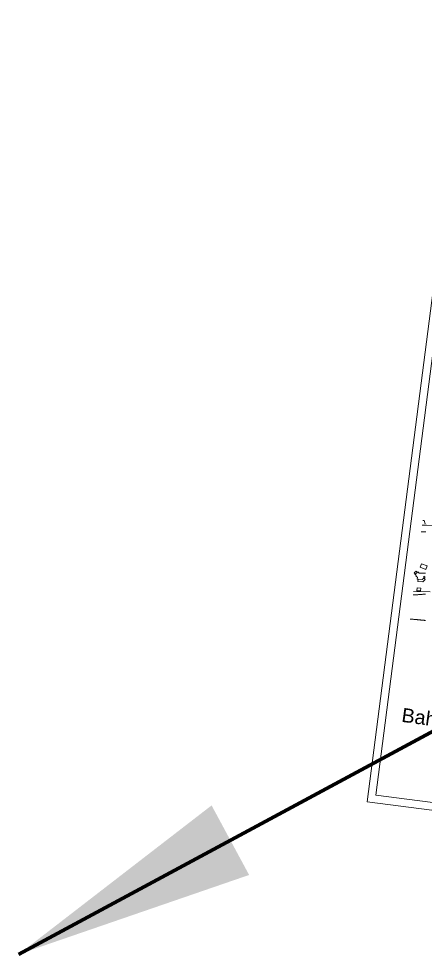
# Model space of a CAD drawing. Header units: inches. Extents: x 610851 to 630254, y 1234683 to 1264905.
# Drawn here: x 622783.4 to 622817.2, y 1246120.7 to 1246198.6 of the extents above; entities that cross this region are included whole.
import ezdxf

# ---------------------------------------------------------------- set-up
doc = ezdxf.new("R2010")
doc.units = ezdxf.units.IN
doc.header["$MEASUREMENT"] = 0
doc.layers.add('Level 50', color=7, linetype='Continuous', lineweight=0)
doc.layers.add('Level 7', color=7, linetype='Continuous', lineweight=0)
doc.styles.add('Styletxt', font='txt.shx')
doc.styles.add('WMF-Arial0', font='arial.ttf')
doc.dimstyles.new('STANDARD-Linear', dxfattribs={"dimtxt": 1.5, "dimasz": 1.13, "dimexe": 0.125, "dimexo": 0.000625, "dimgap": 0.3, "dimtad": 1, "dimzin": 7, "dimdsep": 46, "dimtxsty": 'Styletxt', "dimsah": 1, "dimcen": 2.5, "dimclrd": 1, "dimclre": 1, "dimclrt": 2, "dimaunit": 1, "dimadec": 7, "dimazin": 0, "dimtfac": 1, "dimtofl": 0, "dimtmove": 1, "dimatfit": 3, "dimfxl": 1, "dimtolj": 1, "dimtzin": 0, "dimarcsym": 0})

msp = doc.modelspace()

# ---------------------------------------------------------------- linework, layer by layer
at = {"layer": 'Level 50', "color": 7, "flags": 128}
for points in [[(622820.76057, 1246198.55888), (622884.01186, 1246190.41034), (622875.61646, 1246125.24286), (622812.36517, 1246133.39141), (622820.76057, 1246198.55888)], [(622821.31465, 1246197.84093), (622883.29391, 1246189.85626), (622875.06238, 1246125.96082), (622813.08312, 1246133.94549), (622821.31465, 1246197.84093)], [(622816.98752, 1246156.81984), (622817.09603, 1246156.79526), (622817.1857, 1246156.52112)], [(622817.23345, 1246155.853), (622816.86454, 1246155.86522)], [(622818.43606, 1246156.38781), (622817.30258, 1246156.41895), (622817.30258, 1246156.41895), (622817.28166, 1246156.41996), (622817.26075, 1246156.42097), (622817.23984, 1246156.42198), (622817.21888, 1246156.42258), (622817.19833, 1246156.42312), (622817.17736, 1246156.42372), (622817.15634, 1246156.4239), (622817.13569, 1246156.42361), (622817.11467, 1246156.4238), (622817.09396, 1246156.4231), (622817.07283, 1246156.42245), (622817.05212, 1246156.42175), (622817.03141, 1246156.42106), (622817.01023, 1246156.42), (622816.98942, 1246156.41847), (622816.9686, 1246156.41694), (622816.94778, 1246156.41542), (622816.93526, 1246156.4142)], [(622817.34637, 1246153.02521), (622816.889, 1246153.2087), (622816.75859, 1246152.93134), (622817.23984, 1246152.72416), (622817.34637, 1246153.02521)], [(622816.52331, 1246152.48359), (622816.44514, 1246152.57909), (622816.27824, 1246152.4432), (622816.36594, 1246152.33343)], [(622817.199, 1246152.41043), (622816.67768, 1246152.4111), (622816.57174, 1246152.52953), (622816.52331, 1246152.48359), (622816.52331, 1246152.48359), (622816.36594, 1246152.33343), (622816.36594, 1246152.33343), (622816.3544, 1246152.32229), (622816.42524, 1246152.24499), (622816.395, 1246152.21606), (622816.48253, 1246152.11473), (622816.54823, 1246152.10205), (622816.53191, 1246151.91983), (622816.59137, 1246151.91428), (622816.59137, 1246151.91428), (622816.92808, 1246151.88521), (622817.06445, 1246152.01282), (622817.06347, 1246152.06724), (622817.06347, 1246152.06724), (622817.06209, 1246152.15453), (622817.07704, 1246152.16607), (622817.14102, 1246152.09428), (622817.16733, 1246152.1254), (622817.19804, 1246152.08609)], [(622817.06347, 1246152.06724), (622817.18894, 1246151.89789), (622816.98951, 1246151.71527), (622816.58353, 1246151.74233), (622816.59137, 1246151.91428)], [(622816.80515, 1246150.94408), (622816.50076, 1246150.94963), (622816.51444, 1246151.19952), (622816.81447, 1246151.1798), (622816.80515, 1246150.94408)], [(622817.20072, 1246150.66966), (622817.14554, 1246150.66919), (622817.09609, 1246150.66757), (622817.04524, 1246150.66486), (622816.99187, 1246150.66542), (622816.94102, 1246150.66272), (622816.89083, 1246150.65529), (622816.83811, 1246150.65114), (622816.78586, 1246150.64735), (622816.73454, 1246150.64429), (622816.67935, 1246150.64382), (622816.62266, 1246150.64145), (622816.56672, 1246150.63519), (622816.51148, 1246150.63431), (622816.45918, 1246150.6301), (622816.40394, 1246150.62922), (622816.34688, 1246150.62732), (622816.29169, 1246150.62685), (622816.2292, 1246150.62522), (622816.18931, 1246150.62389)], [(622816.22308, 1246150.88605), (622817.60261, 1246150.87543)], [(622817.20876, 1246148.48789), (622817.16959, 1246148.4942), (622817.13361, 1246148.49252), (622817.09584, 1246148.49991), (622817.05879, 1246148.503), (622817.01594, 1246148.50684), (622816.97345, 1246148.51021), (622816.93387, 1246148.51657), (622816.89722, 1246148.5196), (622816.85871, 1246148.5212), (622816.82166, 1246148.52429), (622816.78502, 1246148.52733), (622816.73777, 1246148.53299), (622816.69926, 1246148.53459), (622816.66009, 1246148.5409), (622816.62485, 1246148.54501), (622816.5878, 1246148.54811), (622816.55256, 1246148.55222), (622816.50971, 1246148.55606), (622816.4698, 1246148.55657), (622816.43022, 1246148.56294), (622816.391, 1246148.56883), (622816.35394, 1246148.57192), (622816.3173, 1246148.57496), (622816.28024, 1246148.57805), (622816.23775, 1246148.58142), (622816.1993, 1246148.58343), (622816.15972, 1246148.58979), (622816.12448, 1246148.59391), (622816.08742, 1246148.597), (622816.05072, 1246148.59962), (622816.01227, 1246148.60163), (622815.97189, 1246148.60178), (622815.93197, 1246148.60229), (622815.9289, 1246148.60255)]]:
    msp.add_lwpolyline(points, dxfattribs=at)

# ---------------------------------------------------------------- texts
at = {"layer": 'Level 50', "color": 7, "style": 'WMF-Arial0'}
msp.add_text('Bahía San Juan del Sur', height=1.1701324, rotation=352.2247518, dxfattribs=at).set_placement((622815.16868, 1246140.06266))

# ---------------------------------------------------------------- leaders
at = {"layer": 'Level 7', "color": 7, "linetype": 'Continuous', "lineweight": 0}
msp.add_leader([(622783.37851, 1246120.7121), (622898.29613, 1246182.69654)], dimstyle='STANDARD-Linear', override={"dimscale": 1, "dimtxt": 20, "dimasz": 20, "dimgap": 10, "dimtad": 1, "dimclrd": 0, "dimlwd": 65534}, dxfattribs=at)
msp.add_leader([(622783.37851, 1246120.7121), (622898.29613, 1246182.69654)], dimstyle='STANDARD-Linear', override={"dimscale": 1, "dimtxt": 20, "dimasz": 20, "dimgap": 10, "dimtad": 1, "dimclrd": 0, "dimlwd": 65534}, dxfattribs=at)
msp.add_leader([(622783.37851, 1246120.7121), (622898.29613, 1246182.69654)], dimstyle='STANDARD-Linear', override={"dimscale": 1, "dimtxt": 20, "dimasz": 20, "dimgap": 10, "dimtad": 1, "dimclrd": 0, "dimlwd": 65534}, dxfattribs=at)

doc.saveas('drawing.dxf')
